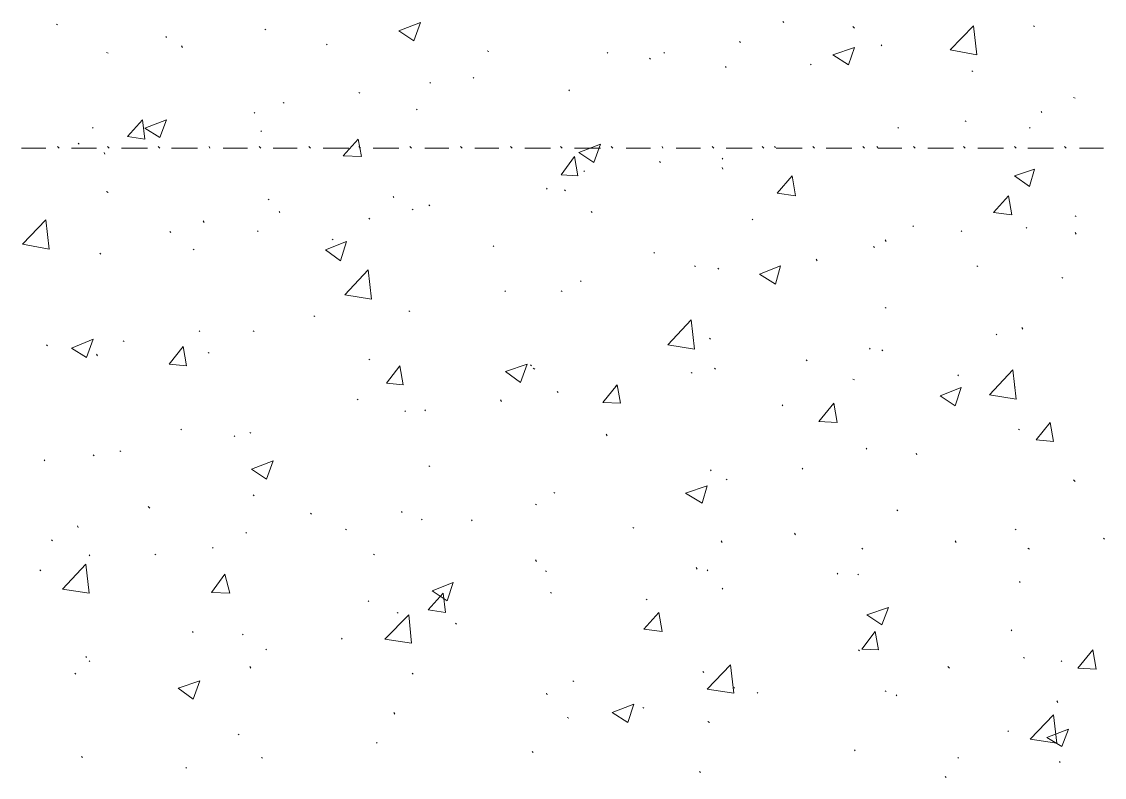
# Model space of a CAD drawing. Header units: millimetres. Extents: x 2928 to 3112, y 1220 to 1280.
# Drawn here: x 2957.492 to 2959.658, y 1250.95 to 1252.462 of the extents above; entities that cross this region are included whole.
import ezdxf

# ---------------------------------------------------------------- set-up
doc = ezdxf.new("R2010")
doc.units = ezdxf.units.MM

msp = doc.modelspace()

# ---------------------------------------------------------------- linework, layer by layer
at = {"color": 92, "linetype": 'Continuous', "lineweight": 13, "true_color": 0x00b800}
for points in [[(2958.24656, 1252.44378), (2958.28989, 1252.46045), (2958.28989, 1252.46045)], [(2958.27656, 1252.42378), (2958.28989, 1252.46045), (2958.28989, 1252.46045)], [(2959.01657, 1252.46045), (2959.0149, 1252.46211), (2959.0149, 1252.46211)], [(2957.56322, 1252.45545), (2957.56155, 1252.45711), (2957.56155, 1252.45711)], [(2957.97989, 1252.44545), (2957.97822, 1252.44711), (2957.97822, 1252.44711)], [(2958.24656, 1252.44378), (2958.27656, 1252.42378), (2958.27656, 1252.42378)], [(2959.15824, 1252.44878), (2959.15491, 1252.45211), (2959.15491, 1252.45211)], [(2959.34991, 1252.40545), (2959.39658, 1252.45378), (2959.39658, 1252.45378)], [(2959.40324, 1252.39545), (2959.39658, 1252.45378), (2959.39658, 1252.45378)], [(2959.51824, 1252.45211), (2959.51658, 1252.45378), (2959.51658, 1252.45378)], [(2957.78155, 1252.43045), (2957.77989, 1252.43211), (2957.77989, 1252.43211)], [(2958.10322, 1252.41545), (2958.10156, 1252.41711), (2958.10156, 1252.41711)], [(2958.9299, 1252.42045), (2958.92824, 1252.42211), (2958.92824, 1252.42211)], [(2957.66488, 1252.39878), (2957.66155, 1252.40045), (2957.66155, 1252.40045)], [(2957.81322, 1252.41045), (2957.81155, 1252.41378), (2957.81155, 1252.41378)], [(2958.42656, 1252.40211), (2958.42323, 1252.40378), (2958.42323, 1252.40378)], [(2958.6649, 1252.39878), (2958.66323, 1252.40045), (2958.66323, 1252.40045)], [(2958.77823, 1252.39878), (2958.77657, 1252.40045), (2958.77657, 1252.40045)], [(2959.1149, 1252.39545), (2959.15824, 1252.41045), (2959.15824, 1252.41045)], [(2959.1149, 1252.39545), (2959.14657, 1252.37545), (2959.14657, 1252.37545)], [(2959.14657, 1252.37545), (2959.15824, 1252.41045), (2959.15824, 1252.41045)], [(2959.21324, 1252.41378), (2959.21157, 1252.41545), (2959.21157, 1252.41545)], [(2959.34991, 1252.40545), (2959.40324, 1252.39545), (2959.40324, 1252.39545)], [(2958.7499, 1252.38711), (2958.74823, 1252.38878), (2958.74823, 1252.38878)], [(2959.07157, 1252.37545), (2959.0699, 1252.37711), (2959.0699, 1252.37711)], [(2958.90157, 1252.37045), (2958.8999, 1252.37211), (2958.8999, 1252.37211)], [(2959.39491, 1252.36211), (2959.39324, 1252.36378), (2959.39324, 1252.36378)], [(2958.30989, 1252.33878), (2958.30823, 1252.34045), (2958.30823, 1252.34045)], [(2958.39656, 1252.34878), (2958.39489, 1252.35045), (2958.39489, 1252.35045)], [(2958.16822, 1252.31878), (2958.16656, 1252.32045), (2958.16656, 1252.32045)], [(2958.58823, 1252.32378), (2958.58656, 1252.32545), (2958.58656, 1252.32545)], [(2959.59991, 1252.30878), (2959.59658, 1252.31045), (2959.59658, 1252.31045)], [(2958.01656, 1252.29878), (2958.01489, 1252.30045), (2958.01489, 1252.30045)], [(2958.28323, 1252.28545), (2958.28156, 1252.28711), (2958.28156, 1252.28711)], [(2957.70322, 1252.23211), (2957.73322, 1252.26545), (2957.73322, 1252.26545)], [(2957.73822, 1252.22711), (2957.73322, 1252.26545), (2957.73322, 1252.26545)], [(2957.73822, 1252.24878), (2957.78155, 1252.26545), (2957.78155, 1252.26545)], [(2957.76822, 1252.23044), (2957.78155, 1252.26545), (2957.78155, 1252.26545)], [(2957.95822, 1252.27878), (2957.95655, 1252.28045), (2957.95655, 1252.28045)], [(2959.53324, 1252.28045), (2959.53158, 1252.28211), (2959.53158, 1252.28211)], [(2957.63488, 1252.24878), (2957.63322, 1252.25044), (2957.63322, 1252.25044)], [(2957.73822, 1252.24878), (2957.76822, 1252.23044), (2957.76822, 1252.23044)], [(2957.97156, 1252.24211), (2957.96989, 1252.24378), (2957.96989, 1252.24378)], [(2959.24657, 1252.24878), (2959.24491, 1252.25044), (2959.24491, 1252.25044)], [(2959.38158, 1252.26211), (2959.37991, 1252.26378), (2959.37991, 1252.26378)], [(2959.50991, 1252.24878), (2959.50824, 1252.25044), (2959.50824, 1252.25044)], [(2957.70322, 1252.23211), (2957.73822, 1252.22711), (2957.73822, 1252.22711)], [(2958.13489, 1252.19378), (2958.16489, 1252.22711), (2958.16489, 1252.22711)], [(2958.17156, 1252.19211), (2958.16489, 1252.22711), (2958.16489, 1252.22711)], [(2957.60655, 1252.21711), (2957.60488, 1252.21878), (2957.60488, 1252.21878)], [(2957.65822, 1252.19711), (2957.65655, 1252.20044), (2957.65655, 1252.20044)], [(2958.60656, 1252.20044), (2958.6499, 1252.21711), (2958.6499, 1252.21711)], [(2958.60656, 1252.20044), (2958.63656, 1252.18044), (2958.63656, 1252.18044)], [(2958.63656, 1252.18044), (2958.6499, 1252.21711), (2958.6499, 1252.21711)], [(2958.9999, 1252.21044), (2958.99824, 1252.21211), (2958.99824, 1252.21211)], [(2959.20491, 1252.21044), (2959.20324, 1252.21211), (2959.20324, 1252.21211)], [(2958.13489, 1252.19378), (2958.17156, 1252.19211), (2958.17156, 1252.19211)], [(2958.57156, 1252.15544), (2958.59823, 1252.19211), (2958.59823, 1252.19211)], [(2958.6049, 1252.15378), (2958.59823, 1252.19211), (2958.59823, 1252.19211)], [(2958.7699, 1252.18044), (2958.76823, 1252.18211), (2958.76823, 1252.18211)], [(2958.8949, 1252.18711), (2958.89323, 1252.18878), (2958.89323, 1252.18878)], [(2958.61823, 1252.16211), (2958.61656, 1252.16378), (2958.61656, 1252.16378)], [(2958.8949, 1252.16711), (2958.89323, 1252.17044), (2958.89323, 1252.17044)], [(2959.47824, 1252.15378), (2959.51824, 1252.16711), (2959.51824, 1252.16711)], [(2959.50824, 1252.13211), (2959.51824, 1252.16711), (2959.51824, 1252.16711)], [(2958.57156, 1252.15544), (2958.6049, 1252.15378), (2958.6049, 1252.15378)], [(2959.00324, 1252.11878), (2959.03324, 1252.15378), (2959.03324, 1252.15378)], [(2959.0399, 1252.11378), (2959.03324, 1252.15378), (2959.03324, 1252.15378)], [(2959.47824, 1252.15378), (2959.50824, 1252.13211), (2959.50824, 1252.13211)], [(2957.66488, 1252.12044), (2957.66155, 1252.12211), (2957.66155, 1252.12211)], [(2958.54323, 1252.12711), (2958.54156, 1252.12878), (2958.54156, 1252.12878)], [(2958.5799, 1252.12378), (2958.57823, 1252.12544), (2958.57823, 1252.12544)], [(2959.00324, 1252.11878), (2959.0399, 1252.11378), (2959.0399, 1252.11378)], [(2959.43658, 1252.08044), (2959.46658, 1252.11378), (2959.46658, 1252.11378)], [(2959.47324, 1252.07544), (2959.46658, 1252.11378), (2959.46658, 1252.11378)], [(2957.98656, 1252.10544), (2957.98489, 1252.10711), (2957.98489, 1252.10711)], [(2958.23656, 1252.11044), (2958.23489, 1252.11211), (2958.23489, 1252.11211)], [(2958.30823, 1252.09378), (2958.30656, 1252.09544), (2958.30656, 1252.09544)], [(2958.00822, 1252.08044), (2958.00656, 1252.08211), (2958.00656, 1252.08211)], [(2958.27489, 1252.08544), (2958.27323, 1252.08711), (2958.27323, 1252.08711)], [(2958.63323, 1252.08044), (2958.63156, 1252.08211), (2958.63156, 1252.08211)], [(2959.43658, 1252.08044), (2959.47324, 1252.07544), (2959.47324, 1252.07544)], [(2959.60158, 1252.07211), (2959.59991, 1252.07378), (2959.59991, 1252.07378)], [(2957.49321, 1252.01711), (2957.53988, 1252.06544), (2957.53988, 1252.06544)], [(2957.54655, 1252.00711), (2957.53988, 1252.06544), (2957.53988, 1252.06544)], [(2957.85655, 1252.06044), (2957.85489, 1252.06378), (2957.85489, 1252.06378)], [(2958.18822, 1252.06711), (2958.18656, 1252.06878), (2958.18656, 1252.06878)], [(2958.9549, 1252.06544), (2958.95324, 1252.06711), (2958.95324, 1252.06711)], [(2959.27657, 1252.05211), (2959.27491, 1252.05378), (2959.27491, 1252.05378)], [(2959.50324, 1252.04878), (2959.50158, 1252.05044), (2959.50158, 1252.05044)], [(2957.78989, 1252.04044), (2957.78822, 1252.04211), (2957.78822, 1252.04211)], [(2957.96489, 1252.04211), (2957.96322, 1252.04378), (2957.96322, 1252.04378)], [(2958.11489, 1252.02544), (2958.11322, 1252.02711), (2958.11322, 1252.02711)], [(2959.37324, 1252.04211), (2959.37158, 1252.04378), (2959.37158, 1252.04378)], [(2959.60158, 1252.03711), (2959.59991, 1252.04044), (2959.59991, 1252.04044)], [(2957.49321, 1252.01711), (2957.54655, 1252.00711), (2957.54655, 1252.00711)], [(2957.83655, 1252.00544), (2957.83489, 1252.00711), (2957.83489, 1252.00711)], [(2958.09989, 1252.00544), (2958.14156, 1252.02211), (2958.14156, 1252.02211)], [(2958.09989, 1252.00544), (2958.12989, 1251.98377), (2958.12989, 1251.98377)], [(2958.12989, 1251.98377), (2958.14156, 1252.02211), (2958.14156, 1252.02211)], [(2958.43656, 1252.01211), (2958.4349, 1252.01377), (2958.4349, 1252.01377)], [(2959.19824, 1252.01044), (2959.19657, 1252.01211), (2959.19657, 1252.01211)], [(2959.22157, 1252.02211), (2959.21991, 1252.02544), (2959.21991, 1252.02544)], [(2957.64988, 1251.99711), (2957.64822, 1251.99877), (2957.64822, 1251.99877)], [(2958.75823, 1251.99877), (2958.75657, 1252.00044), (2958.75657, 1252.00044)], [(2959.08324, 1251.98377), (2959.08157, 1251.98711), (2959.08157, 1251.98711)], [(2958.13822, 1251.91544), (2958.18489, 1251.96544), (2958.18489, 1251.96544)], [(2958.19156, 1251.90711), (2958.18489, 1251.96544), (2958.18489, 1251.96544)], [(2958.8399, 1251.97211), (2958.83823, 1251.97377), (2958.83823, 1251.97377)], [(2958.88657, 1251.96711), (2958.8849, 1251.96877), (2958.8849, 1251.96877)], [(2958.96824, 1251.95711), (2959.0099, 1251.97377), (2959.0099, 1251.97377)], [(2958.9999, 1251.93711), (2959.0099, 1251.97377), (2959.0099, 1251.97377)], [(2959.40491, 1251.97211), (2959.40324, 1251.97377), (2959.40324, 1251.97377)], [(2958.61156, 1251.94211), (2958.6099, 1251.94377), (2958.6099, 1251.94377)], [(2958.96824, 1251.95711), (2958.9999, 1251.93711), (2958.9999, 1251.93711)], [(2959.57491, 1251.94877), (2959.57324, 1251.95044), (2959.57324, 1251.95044)], [(2958.4599, 1251.92211), (2958.45823, 1251.92377), (2958.45823, 1251.92377)], [(2958.57323, 1251.92211), (2958.57156, 1251.92377), (2958.57156, 1251.92377)], [(2958.13822, 1251.91544), (2958.19156, 1251.90711), (2958.19156, 1251.90711)], [(2958.26823, 1251.88211), (2958.26656, 1251.88377), (2958.26656, 1251.88377)], [(2959.22157, 1251.88877), (2959.21991, 1251.89044), (2959.21991, 1251.89044)], [(2958.07822, 1251.87211), (2958.07656, 1251.87377), (2958.07656, 1251.87377)], [(2958.7849, 1251.81544), (2958.83157, 1251.86544), (2958.83157, 1251.86544)], [(2958.83823, 1251.80711), (2958.83157, 1251.86544), (2958.83157, 1251.86544)], [(2957.84822, 1251.84211), (2957.84655, 1251.84377), (2957.84655, 1251.84377)], [(2957.95655, 1251.84211), (2957.95489, 1251.84377), (2957.95489, 1251.84377)], [(2959.44324, 1251.83544), (2959.44158, 1251.83711), (2959.44158, 1251.83711)], [(2959.49491, 1251.84711), (2959.49324, 1251.85044), (2959.49324, 1251.85044)], [(2957.54322, 1251.81377), (2957.54155, 1251.81544), (2957.54155, 1251.81544)], [(2957.59155, 1251.80877), (2957.63488, 1251.82711), (2957.63488, 1251.82711)], [(2957.62155, 1251.79044), (2957.63488, 1251.82711), (2957.63488, 1251.82711)], [(2957.69655, 1251.82211), (2957.69488, 1251.82377), (2957.69488, 1251.82377)], [(2957.78655, 1251.7771), (2957.81489, 1251.81211), (2957.81489, 1251.81211)], [(2957.82155, 1251.77377), (2957.81489, 1251.81211), (2957.81489, 1251.81211)], [(2958.7849, 1251.81544), (2958.83823, 1251.80711), (2958.83823, 1251.80711)], [(2958.8699, 1251.82711), (2958.86823, 1251.82877), (2958.86823, 1251.82877)], [(2957.59155, 1251.80877), (2957.62155, 1251.79044), (2957.62155, 1251.79044)], [(2957.64322, 1251.79377), (2957.64155, 1251.79711), (2957.64155, 1251.79711)], [(2957.86655, 1251.79877), (2957.86489, 1251.80044), (2957.86489, 1251.80044)], [(2959.18991, 1251.80711), (2959.18824, 1251.80877), (2959.18824, 1251.80877)], [(2959.21491, 1251.80377), (2959.21324, 1251.80544), (2959.21324, 1251.80544)], [(2957.78655, 1251.7771), (2957.82155, 1251.77377), (2957.82155, 1251.77377)], [(2958.18822, 1251.78544), (2958.18656, 1251.7871), (2958.18656, 1251.7871)], [(2958.22156, 1251.73877), (2958.24823, 1251.77377), (2958.24823, 1251.77377)], [(2958.25489, 1251.73544), (2958.24823, 1251.77377), (2958.24823, 1251.77377)], [(2958.4599, 1251.7621), (2958.50323, 1251.7771), (2958.50323, 1251.7771)], [(2958.4899, 1251.74044), (2958.50323, 1251.7771), (2958.50323, 1251.7771)], [(2958.51156, 1251.77377), (2958.5099, 1251.77544), (2958.5099, 1251.77544)], [(2958.51823, 1251.7671), (2958.5149, 1251.76877), (2958.5149, 1251.76877)], [(2958.8799, 1251.7671), (2958.87823, 1251.76877), (2958.87823, 1251.76877)], [(2959.06324, 1251.78377), (2959.06157, 1251.78544), (2959.06157, 1251.78544)], [(2958.4599, 1251.7621), (2958.4899, 1251.74044), (2958.4899, 1251.74044)], [(2958.83323, 1251.75877), (2958.83157, 1251.76044), (2958.83157, 1251.76044)], [(2959.15824, 1251.74544), (2959.15491, 1251.7471), (2959.15491, 1251.7471)], [(2959.36658, 1251.75377), (2959.36491, 1251.75544), (2959.36491, 1251.75544)], [(2959.42824, 1251.71544), (2959.47491, 1251.76544), (2959.47491, 1251.76544)], [(2959.48158, 1251.7071), (2959.47491, 1251.76544), (2959.47491, 1251.76544)], [(2958.22156, 1251.73877), (2958.25489, 1251.73544), (2958.25489, 1251.73544)], [(2958.6549, 1251.70044), (2958.68323, 1251.73544), (2958.68323, 1251.73544)], [(2958.68157, 1251.7321), (2958.6799, 1251.73377), (2958.6799, 1251.73377)], [(2958.6899, 1251.69877), (2958.68323, 1251.73544), (2958.68323, 1251.73544)], [(2959.32991, 1251.71377), (2959.37158, 1251.73044), (2959.37158, 1251.73044)], [(2959.35991, 1251.69377), (2959.37158, 1251.73044), (2959.37158, 1251.73044)], [(2959.47991, 1251.73044), (2959.47824, 1251.7321), (2959.47824, 1251.7321)], [(2958.16489, 1251.70544), (2958.16322, 1251.7071), (2958.16322, 1251.7071)], [(2958.45156, 1251.7021), (2958.4499, 1251.70544), (2958.4499, 1251.70544)], [(2958.5649, 1251.72044), (2958.56323, 1251.7221), (2958.56323, 1251.7221)], [(2959.32991, 1251.71377), (2959.35991, 1251.69377), (2959.35991, 1251.69377)], [(2959.42824, 1251.71544), (2959.48158, 1251.7071), (2959.48158, 1251.7071)], [(2958.25989, 1251.6821), (2958.25823, 1251.68377), (2958.25823, 1251.68377)], [(2958.29989, 1251.68377), (2958.29823, 1251.68544), (2958.29823, 1251.68544)], [(2958.6549, 1251.70044), (2958.6899, 1251.69877), (2958.6899, 1251.69877)], [(2959.0149, 1251.69377), (2959.01324, 1251.69544), (2959.01324, 1251.69544)], [(2959.08657, 1251.6621), (2959.11657, 1251.69877), (2959.11657, 1251.69877)], [(2959.12324, 1251.66044), (2959.11657, 1251.69877), (2959.11657, 1251.69877)], [(2959.08657, 1251.6621), (2959.12324, 1251.66044), (2959.12324, 1251.66044)], [(2959.52158, 1251.62544), (2959.54991, 1251.66044), (2959.54991, 1251.66044)], [(2959.55658, 1251.6221), (2959.54991, 1251.66044), (2959.54991, 1251.66044)], [(2957.81155, 1251.64544), (2957.80989, 1251.6471), (2957.80989, 1251.6471)], [(2957.94989, 1251.63877), (2957.94822, 1251.64044), (2957.94822, 1251.64044)], [(2958.66323, 1251.63377), (2958.66157, 1251.6371), (2958.66157, 1251.6371)], [(2959.48824, 1251.64544), (2959.48658, 1251.6471), (2959.48658, 1251.6471)], [(2957.91822, 1251.6321), (2957.91655, 1251.63377), (2957.91655, 1251.63377)], [(2959.52158, 1251.62544), (2959.55658, 1251.6221), (2959.55658, 1251.6221)], [(2957.63655, 1251.59377), (2957.63488, 1251.59544), (2957.63488, 1251.59544)], [(2957.68988, 1251.6021), (2957.68822, 1251.60377), (2957.68822, 1251.60377)], [(2959.18324, 1251.6071), (2959.18157, 1251.60877), (2959.18157, 1251.60877)], [(2959.28324, 1251.59544), (2959.28157, 1251.59877), (2959.28157, 1251.59877)], [(2957.53822, 1251.58377), (2957.53655, 1251.58544), (2957.53655, 1251.58544)], [(2957.95155, 1251.5671), (2957.99489, 1251.58377), (2957.99489, 1251.58377)], [(2957.98156, 1251.5471), (2957.99489, 1251.58377), (2957.99489, 1251.58377)], [(2958.30823, 1251.5721), (2958.30656, 1251.57377), (2958.30656, 1251.57377)], [(2957.95155, 1251.5671), (2957.98156, 1251.5471), (2957.98156, 1251.5471)], [(2958.87157, 1251.56377), (2958.8699, 1251.56544), (2958.8699, 1251.56544)], [(2959.0549, 1251.5671), (2959.05324, 1251.56877), (2959.05324, 1251.56877)], [(2958.8199, 1251.51877), (2958.86323, 1251.53377), (2958.86323, 1251.53377)], [(2958.85323, 1251.49877), (2958.86323, 1251.53377), (2958.86323, 1251.53377)], [(2958.90324, 1251.54543), (2958.90157, 1251.5471), (2958.90157, 1251.5471)], [(2959.59991, 1251.5421), (2959.59658, 1251.54543), (2959.59658, 1251.54543)], [(2957.95655, 1251.51377), (2957.95489, 1251.51543), (2957.95489, 1251.51543)], [(2958.55823, 1251.51877), (2958.55656, 1251.52043), (2958.55656, 1251.52043)], [(2958.8199, 1251.51877), (2958.85323, 1251.49877), (2958.85323, 1251.49877)], [(2957.74822, 1251.48877), (2957.74489, 1251.4921), (2957.74489, 1251.4921)], [(2958.52156, 1251.49543), (2958.5199, 1251.4971), (2958.5199, 1251.4971)], [(2959.24491, 1251.48377), (2959.24324, 1251.48543), (2959.24324, 1251.48543)], [(2958.07156, 1251.4771), (2958.06989, 1251.47877), (2958.06989, 1251.47877)], [(2958.25323, 1251.48043), (2958.25156, 1251.4821), (2958.25156, 1251.4821)], [(2958.29323, 1251.46543), (2958.29156, 1251.4671), (2958.29156, 1251.4671)], [(2958.39323, 1251.46377), (2958.39156, 1251.46543), (2958.39156, 1251.46543)], [(2957.60488, 1251.45043), (2957.60322, 1251.45377), (2957.60322, 1251.45377)], [(2958.14156, 1251.44543), (2958.13989, 1251.4471), (2958.13989, 1251.4471)], [(2958.71657, 1251.44877), (2958.7149, 1251.45043), (2958.7149, 1251.45043)], [(2959.48158, 1251.44543), (2959.47991, 1251.4471), (2959.47991, 1251.4471)], [(2957.55322, 1251.42377), (2957.55155, 1251.42543), (2957.55155, 1251.42543)], [(2957.94155, 1251.43877), (2957.93989, 1251.44043), (2957.93989, 1251.44043)], [(2958.89323, 1251.42043), (2958.89157, 1251.42377), (2958.89157, 1251.42377)], [(2959.0399, 1251.43543), (2959.03824, 1251.43877), (2959.03824, 1251.43877)], [(2959.36158, 1251.42043), (2959.35991, 1251.42377), (2959.35991, 1251.42377)], [(2959.65825, 1251.4271), (2959.65658, 1251.42877), (2959.65658, 1251.42877)], [(2957.87489, 1251.40877), (2957.87322, 1251.41043), (2957.87322, 1251.41043)], [(2959.17491, 1251.4071), (2959.17324, 1251.40877), (2959.17324, 1251.40877)], [(2959.50824, 1251.4071), (2959.50491, 1251.40877), (2959.50491, 1251.40877)], [(2957.57322, 1251.3271), (2957.61988, 1251.3771), (2957.61988, 1251.3771)], [(2957.62655, 1251.31876), (2957.61988, 1251.3771), (2957.61988, 1251.3771)], [(2957.62822, 1251.39377), (2957.62655, 1251.39543), (2957.62655, 1251.39543)], [(2957.75989, 1251.39543), (2957.75822, 1251.3971), (2957.75822, 1251.3971)], [(2958.19823, 1251.39543), (2958.19489, 1251.3971), (2958.19489, 1251.3971)], [(2958.52156, 1251.3821), (2958.5199, 1251.38543), (2958.5199, 1251.38543)], [(2957.52988, 1251.36377), (2957.52822, 1251.36543), (2957.52822, 1251.36543)], [(2957.87155, 1251.32043), (2957.89822, 1251.3571), (2957.89822, 1251.3571)], [(2957.90822, 1251.31876), (2957.89822, 1251.3571), (2957.89822, 1251.3571)], [(2958.54156, 1251.3621), (2958.5399, 1251.36377), (2958.5399, 1251.36377)], [(2958.84323, 1251.3671), (2958.84157, 1251.37043), (2958.84157, 1251.37043)], [(2958.8649, 1251.36377), (2958.86323, 1251.36543), (2958.86323, 1251.36543)], [(2959.1249, 1251.3571), (2959.12324, 1251.35877), (2959.12324, 1251.35877)], [(2959.16657, 1251.35543), (2959.16491, 1251.3571), (2959.16491, 1251.3571)], [(2958.31323, 1251.32376), (2958.35489, 1251.34043), (2958.35489, 1251.34043)], [(2958.34323, 1251.30376), (2958.35489, 1251.34043), (2958.35489, 1251.34043)], [(2959.48991, 1251.34043), (2959.48824, 1251.3421), (2959.48824, 1251.3421)], [(2957.57322, 1251.3271), (2957.62655, 1251.31876), (2957.62655, 1251.31876)], [(2957.87155, 1251.32043), (2957.90822, 1251.31876), (2957.90822, 1251.31876)], [(2958.30489, 1251.28543), (2958.33489, 1251.31876), (2958.33489, 1251.31876)], [(2958.31323, 1251.32376), (2958.34323, 1251.30376), (2958.34323, 1251.30376)], [(2958.33989, 1251.28043), (2958.33489, 1251.31876), (2958.33489, 1251.31876)], [(2958.55156, 1251.31876), (2958.5499, 1251.32043), (2958.5499, 1251.32043)], [(2958.8949, 1251.3271), (2958.89323, 1251.32876), (2958.89323, 1251.32876)], [(2958.18656, 1251.3021), (2958.18489, 1251.30376), (2958.18489, 1251.30376)], [(2958.74323, 1251.30543), (2958.74157, 1251.3071), (2958.74157, 1251.3071)], [(2959.18324, 1251.27543), (2959.22657, 1251.29043), (2959.22657, 1251.29043)], [(2959.21324, 1251.25543), (2959.22657, 1251.29043), (2959.22657, 1251.29043)], [(2958.21823, 1251.2271), (2958.26656, 1251.27543), (2958.26656, 1251.27543)], [(2958.24489, 1251.27876), (2958.24323, 1251.28043), (2958.24323, 1251.28043)], [(2958.27156, 1251.21876), (2958.26656, 1251.27543), (2958.26656, 1251.27543)], [(2958.30489, 1251.28543), (2958.33989, 1251.28043), (2958.33989, 1251.28043)], [(2958.73657, 1251.2471), (2958.76657, 1251.28043), (2958.76657, 1251.28043)], [(2958.77323, 1251.2421), (2958.76657, 1251.28043), (2958.76657, 1251.28043)], [(2959.18324, 1251.27543), (2959.21324, 1251.25543), (2959.21324, 1251.25543)], [(2958.36156, 1251.2571), (2958.35989, 1251.25876), (2958.35989, 1251.25876)], [(2958.73657, 1251.2471), (2958.77323, 1251.2421), (2958.77323, 1251.2421)], [(2957.83489, 1251.24043), (2957.83322, 1251.2421), (2957.83322, 1251.2421)], [(2957.93489, 1251.23543), (2957.93322, 1251.2371), (2957.93322, 1251.2371)], [(2958.13322, 1251.2271), (2958.13156, 1251.22876), (2958.13156, 1251.22876)], [(2958.21823, 1251.2271), (2958.27156, 1251.21876), (2958.27156, 1251.21876)], [(2959.17324, 1251.2071), (2959.19991, 1251.2421), (2959.19991, 1251.2421)], [(2959.20657, 1251.20543), (2959.19991, 1251.2421), (2959.19991, 1251.2421)], [(2959.47324, 1251.24376), (2959.47158, 1251.24543), (2959.47158, 1251.24543)], [(2957.98156, 1251.20543), (2957.97989, 1251.2071), (2957.97989, 1251.2071)], [(2959.16824, 1251.20376), (2959.16657, 1251.20543), (2959.16657, 1251.20543)], [(2959.17324, 1251.2071), (2959.20657, 1251.20543), (2959.20657, 1251.20543)], [(2959.60491, 1251.16876), (2959.63491, 1251.20543), (2959.63491, 1251.20543)], [(2959.64158, 1251.1671), (2959.63491, 1251.20543), (2959.63491, 1251.20543)], [(2957.62155, 1251.19043), (2957.61988, 1251.1921), (2957.61988, 1251.1921)], [(2957.62822, 1251.1821), (2957.62655, 1251.18376), (2957.62655, 1251.18376)], [(2959.49824, 1251.18876), (2959.49658, 1251.19043), (2959.49658, 1251.19043)], [(2959.57324, 1251.1821), (2959.57158, 1251.18376), (2959.57158, 1251.18376)], [(2957.94989, 1251.16876), (2957.94822, 1251.1721), (2957.94822, 1251.1721)], [(2958.85657, 1251.16043), (2958.8549, 1251.1621), (2958.8549, 1251.1621)], [(2958.86323, 1251.1271), (2958.9099, 1251.17543), (2958.9099, 1251.17543)], [(2958.91657, 1251.11876), (2958.9099, 1251.17543), (2958.9099, 1251.17543)], [(2959.34824, 1251.16876), (2959.34491, 1251.1721), (2959.34491, 1251.1721)], [(2959.60491, 1251.16876), (2959.64158, 1251.1671), (2959.64158, 1251.1671)], [(2957.59988, 1251.1571), (2957.59822, 1251.15876), (2957.59822, 1251.15876)], [(2957.80489, 1251.12876), (2957.84822, 1251.14376), (2957.84822, 1251.14376)], [(2957.83489, 1251.1071), (2957.84822, 1251.14376), (2957.84822, 1251.14376)], [(2958.27489, 1251.1571), (2958.27323, 1251.15876), (2958.27323, 1251.15876)], [(2958.59656, 1251.1421), (2958.5949, 1251.14376), (2958.5949, 1251.14376)], [(2957.80489, 1251.12876), (2957.83489, 1251.1071), (2957.83489, 1251.1071)], [(2958.54323, 1251.11543), (2958.54156, 1251.11876), (2958.54156, 1251.11876)], [(2958.86323, 1251.1271), (2958.91657, 1251.11876), (2958.91657, 1251.11876)], [(2958.91824, 1251.12876), (2958.91657, 1251.13043), (2958.91657, 1251.13043)], [(2958.9649, 1251.11876), (2958.96324, 1251.12043), (2958.96324, 1251.12043)], [(2959.22157, 1251.1221), (2959.21991, 1251.12376), (2959.21991, 1251.12376)], [(2958.67323, 1251.08043), (2958.71657, 1251.0971), (2958.71657, 1251.0971)], [(2958.7049, 1251.06043), (2958.71657, 1251.0971), (2958.71657, 1251.0971)], [(2959.24324, 1251.11376), (2959.24157, 1251.11543), (2959.24157, 1251.11543)], [(2959.56491, 1251.10043), (2959.56324, 1251.10376), (2959.56324, 1251.10376)], [(2958.23823, 1251.07709), (2958.23656, 1251.08043), (2958.23656, 1251.08043)], [(2958.67323, 1251.08043), (2958.7049, 1251.06043), (2958.7049, 1251.06043)], [(2958.73657, 1251.08876), (2958.7349, 1251.09043), (2958.7349, 1251.09043)], [(2959.50991, 1251.02709), (2959.55658, 1251.07543), (2959.55658, 1251.07543)], [(2959.56324, 1251.01876), (2959.55658, 1251.07543), (2959.55658, 1251.07543)], [(2958.58656, 1251.06876), (2958.58323, 1251.07043), (2958.58323, 1251.07043)], [(2958.86823, 1251.06043), (2958.8649, 1251.06209), (2958.8649, 1251.06209)], [(2957.92655, 1251.03543), (2957.92489, 1251.03709), (2957.92489, 1251.03709)], [(2959.46658, 1251.04209), (2959.46491, 1251.04376), (2959.46491, 1251.04376)], [(2959.54324, 1251.03043), (2959.58658, 1251.04709), (2959.58658, 1251.04709)], [(2959.54324, 1251.03043), (2959.57324, 1251.01209), (2959.57324, 1251.01209)], [(2959.57324, 1251.01209), (2959.58658, 1251.04709), (2959.58658, 1251.04709)], [(2958.20323, 1251.01876), (2958.20156, 1251.02043), (2958.20156, 1251.02043)], [(2959.50991, 1251.02709), (2959.56324, 1251.01876), (2959.56324, 1251.01876)], [(2957.61322, 1250.99043), (2957.61155, 1250.99209), (2957.61155, 1250.99209)], [(2957.97322, 1250.98876), (2957.97156, 1250.99043), (2957.97156, 1250.99043)], [(2958.5149, 1251.00043), (2958.51323, 1251.00209), (2958.51323, 1251.00209)], [(2959.15991, 1251.00376), (2959.15824, 1251.00543), (2959.15824, 1251.00543)], [(2959.36658, 1250.98876), (2959.36491, 1250.99043), (2959.36491, 1250.99043)], [(2957.82155, 1250.96876), (2957.81989, 1250.97043), (2957.81989, 1250.97043)], [(2959.56991, 1250.98043), (2959.56824, 1250.98209), (2959.56824, 1250.98209)], [(2958.8499, 1250.96043), (2958.84823, 1250.96209), (2958.84823, 1250.96209)], [(2959.34157, 1250.95043), (2959.33991, 1250.95209), (2959.33991, 1250.95209)]]:
    msp.add_lwpolyline(points, dxfattribs=at)
at = {"color": 7, "linetype": 'Continuous', "lineweight": 20, "true_color": 0x000007}
for points in [[(2957.53988, 1252.20878), (2957.49155, 1252.20878), (2957.49155, 1252.20878)], [(2957.56655, 1252.20878), (2957.56322, 1252.21211), (2957.56322, 1252.21211)], [(2957.64155, 1252.20878), (2957.59155, 1252.20878), (2957.59155, 1252.20878)], [(2957.66655, 1252.20878), (2957.66322, 1252.21211), (2957.66322, 1252.21211)], [(2957.74322, 1252.20878), (2957.69155, 1252.20878), (2957.69155, 1252.20878)], [(2957.76822, 1252.20878), (2957.76489, 1252.21211), (2957.76489, 1252.21211)], [(2957.84322, 1252.20878), (2957.79155, 1252.20878), (2957.79155, 1252.20878)], [(2957.86822, 1252.20878), (2957.86655, 1252.21211), (2957.86655, 1252.21211)], [(2957.94322, 1252.20878), (2957.89489, 1252.20878), (2957.89489, 1252.20878)], [(2957.96989, 1252.20878), (2957.96656, 1252.21211), (2957.96656, 1252.21211)], [(2958.04322, 1252.20878), (2957.99489, 1252.20878), (2957.99489, 1252.20878)], [(2958.06989, 1252.20878), (2958.06656, 1252.21211), (2958.06656, 1252.21211)], [(2958.14656, 1252.20878), (2958.09489, 1252.20878), (2958.09489, 1252.20878)], [(2958.16989, 1252.20878), (2958.16656, 1252.21211), (2958.16656, 1252.21211)], [(2958.24656, 1252.20878), (2958.19489, 1252.20878), (2958.19489, 1252.20878)], [(2958.27156, 1252.20878), (2958.26823, 1252.21211), (2958.26823, 1252.21211)], [(2958.34656, 1252.20878), (2958.29823, 1252.20878), (2958.29823, 1252.20878)], [(2958.37323, 1252.20878), (2958.36989, 1252.21211), (2958.36989, 1252.21211)], [(2958.44656, 1252.20878), (2958.39823, 1252.20878), (2958.39823, 1252.20878)], [(2958.47323, 1252.20878), (2958.4699, 1252.21211), (2958.4699, 1252.21211)], [(2958.5499, 1252.20878), (2958.49823, 1252.20878), (2958.49823, 1252.20878)], [(2958.57323, 1252.20878), (2958.5699, 1252.21211), (2958.5699, 1252.21211)], [(2958.6499, 1252.20878), (2958.59823, 1252.20878), (2958.59823, 1252.20878)], [(2958.6749, 1252.20878), (2958.67157, 1252.21211), (2958.67157, 1252.21211)], [(2958.7499, 1252.20878), (2958.70157, 1252.20878), (2958.70157, 1252.20878)], [(2958.7749, 1252.20878), (2958.77323, 1252.21211), (2958.77323, 1252.21211)], [(2958.8499, 1252.20878), (2958.80157, 1252.20878), (2958.80157, 1252.20878)], [(2958.87657, 1252.20878), (2958.87323, 1252.21211), (2958.87323, 1252.21211)], [(2958.95324, 1252.20878), (2958.90157, 1252.20878), (2958.90157, 1252.20878)], [(2958.97657, 1252.20878), (2958.97324, 1252.21211), (2958.97324, 1252.21211)], [(2959.05324, 1252.20878), (2959.00157, 1252.20878), (2959.00157, 1252.20878)], [(2959.07824, 1252.20878), (2959.0749, 1252.21211), (2959.0749, 1252.21211)], [(2959.15324, 1252.20878), (2959.10157, 1252.20878), (2959.10157, 1252.20878)], [(2959.17824, 1252.20878), (2959.17491, 1252.21211), (2959.17491, 1252.21211)], [(2959.25324, 1252.20878), (2959.20491, 1252.20878), (2959.20491, 1252.20878)], [(2959.27991, 1252.20878), (2959.27657, 1252.21211), (2959.27657, 1252.21211)], [(2959.35657, 1252.20878), (2959.30491, 1252.20878), (2959.30491, 1252.20878)], [(2959.37991, 1252.20878), (2959.37658, 1252.21211), (2959.37658, 1252.21211)], [(2959.45658, 1252.20878), (2959.40491, 1252.20878), (2959.40491, 1252.20878)], [(2959.48158, 1252.20878), (2959.47824, 1252.21211), (2959.47824, 1252.21211)], [(2959.55658, 1252.20878), (2959.50491, 1252.20878), (2959.50491, 1252.20878)], [(2959.58158, 1252.20878), (2959.57824, 1252.21211), (2959.57824, 1252.21211)], [(2959.65658, 1252.20878), (2959.60825, 1252.20878), (2959.60825, 1252.20878)]]:
    msp.add_lwpolyline(points, dxfattribs=at)

doc.saveas('drawing.dxf')
